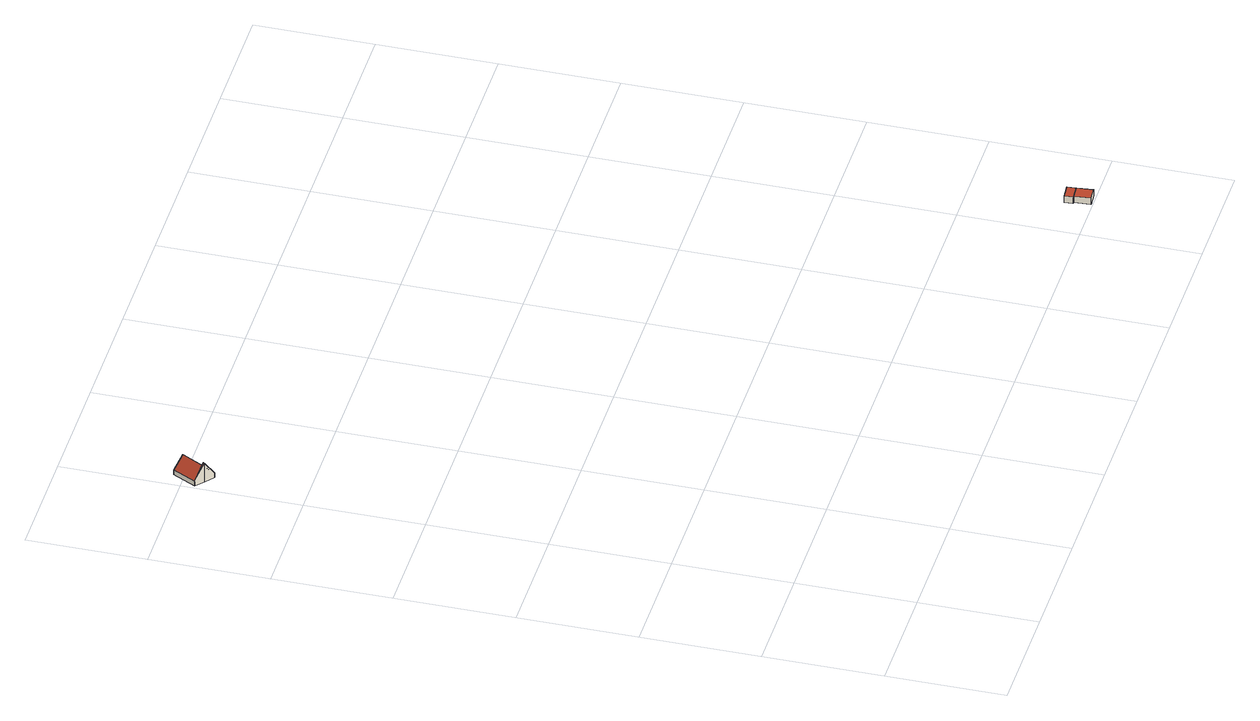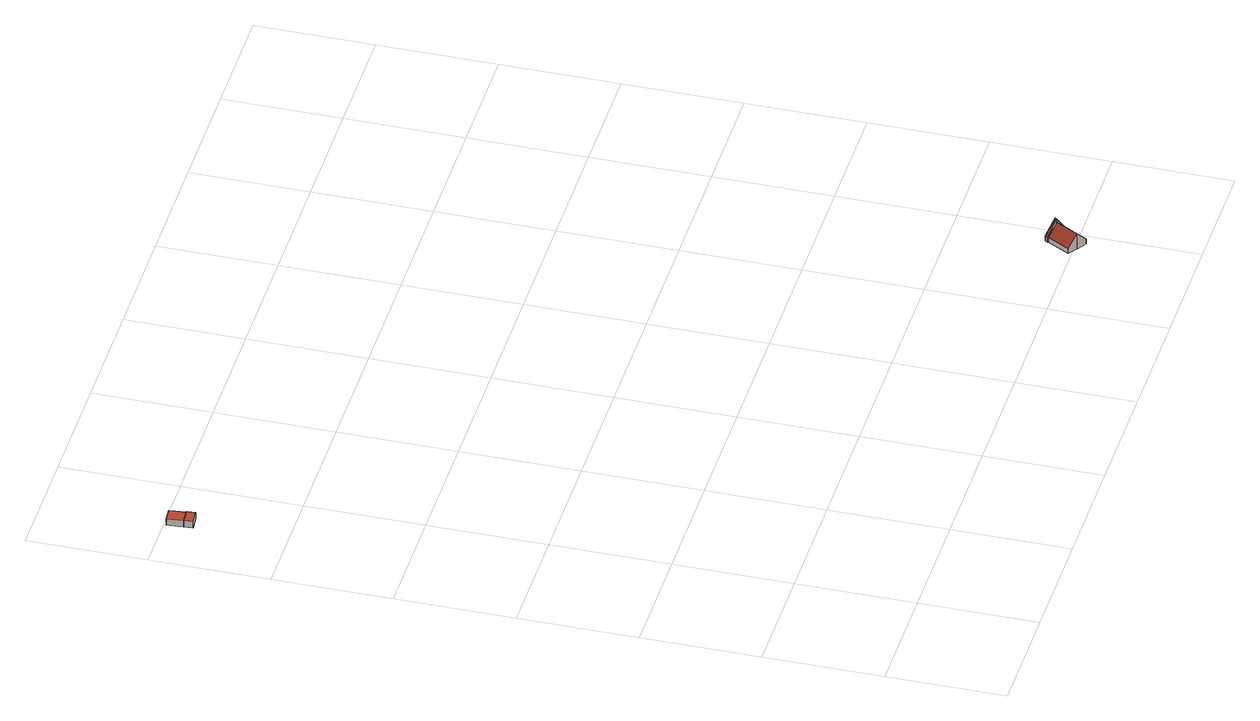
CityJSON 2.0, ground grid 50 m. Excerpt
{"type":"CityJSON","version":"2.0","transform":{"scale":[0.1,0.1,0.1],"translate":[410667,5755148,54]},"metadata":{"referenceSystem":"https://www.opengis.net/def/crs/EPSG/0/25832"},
"CityObjects":{
"building1":{"type":"Building","attributes":{"Gemeindeschluessel":"05515000","Geometrietyp2DReferenz":"3000","function":"31001_1310"},"children":["building1-1","building1-2"]},
"building1-1":{"type":"BuildingPart","attributes":{"roofType":"3100","measuredHeight":9.04},"parents":["building1"],"geometry":[{"type":"Solid","lod":"2","boundaries":[[[[0,1,2,3,4]],[[5,6,1,0]],[[7,8,6,5]],[[9,10,11,8,7]],[[5,0,4,12,7]],[[9,7,12]],[[1,6,8,11,13,14,2]],[[15,10,9,12,16]],[[13,15,16,14]],[[11,10,15,13]],[[3,16,12,4]],[[16,3,2,14]]]],"semantics":{"surfaces":[{"type":"WallSurface"},{"type":"RoofSurface"},{"type":"GroundSurface"},{"type":"ClosureSurface"}],"values":[[0,0,0,0,1,1,2,0,3,3,0,3]]}}]},
"building1-2":{"type":"BuildingPart","attributes":{"roofType":"3100","measuredHeight":7.41},"parents":["building1"],"geometry":[{"type":"Solid","lod":"2","boundaries":[[[[17,18,11,10]],[[19,20,18,17]],[[21,22,20,19]],[[23,24,22,21]],[[3,2,24,23]],[[19,17,10,15,21]],[[16,3,23,21,15]],[[14,13,11,18,20,22,24,2]],[[14,16,15,13]],[[2,3,16,14]],[[15,10,11,13]]]],"semantics":{"surfaces":[{"type":"WallSurface"},{"type":"RoofSurface"},{"type":"GroundSurface"},{"type":"ClosureSurface"}],"values":[[0,0,0,0,0,1,1,2,3,3,3]]}}]},
"building2":{"type":"Building","attributes":{"Gemeindeschluessel":"05515000","Geometrietyp2DReferenz":"3000","function":"31001_2000","roofType":"1000","measuredHeight":3.15},"geometry":[{"type":"Solid","lod":"2","boundaries":[[[[25,26,27,28]],[[29,30,26,25]],[[31,32,30,29]],[[28,27,32,31]],[[29,25,28,31]],[[26,30,32,27]]]],"semantics":{"surfaces":[{"type":"WallSurface"},{"type":"RoofSurface"},{"type":"GroundSurface"}],"values":[[0,0,0,0,1,2]]}}]},
"building3":{"type":"Building","attributes":{"Gemeindeschluessel":"05515000","Geometrietyp2DReferenz":"3000","function":"31001_2460","roofType":"1000","measuredHeight":3.21},"geometry":[{"type":"Solid","lod":"2","boundaries":[[[[33,34,35,36]],[[37,38,34,33]],[[25,39,38,37]],[[28,40,39,25]],[[36,35,40,28]],[[25,37,33,36,28]],[[34,38,39,40,35]]]],"semantics":{"surfaces":[{"type":"WallSurface"},{"type":"RoofSurface"},{"type":"GroundSurface"}],"values":[[0,0,0,0,0,1,2]]}}]}
},
"vertices":[
[88,2893,30],[88,2893,8],[85,2895,8],[85,2895,31],[85,2895,34],[78,2882,31],[78,2882,8],[42,2913,98],[42,2913,8],[6,2944,33],[6,2944,32],[6,2944,8],[47,2919,98],[46,2919,8],[47,2919,8],[46,2919,82],[47,2919,80],
[5,2944,31],[5,2944,8],[58,3042,31],[58,3042,8],[99,3016,82],[99,3016,8],[138,2991,30],[138,2991,8],
[2757,81,32],[2757,81,1],[2700,77,1],[2700,77,32],[2763,11,32],[2763,11,1],[2706,6,32],[2706,6,1],
[2692,114,32],[2692,114,0],[2695,77,0],[2695,77,32],[2754,119,32],[2754,119,0],[2757,81,0],[2700,77,0]
]}
